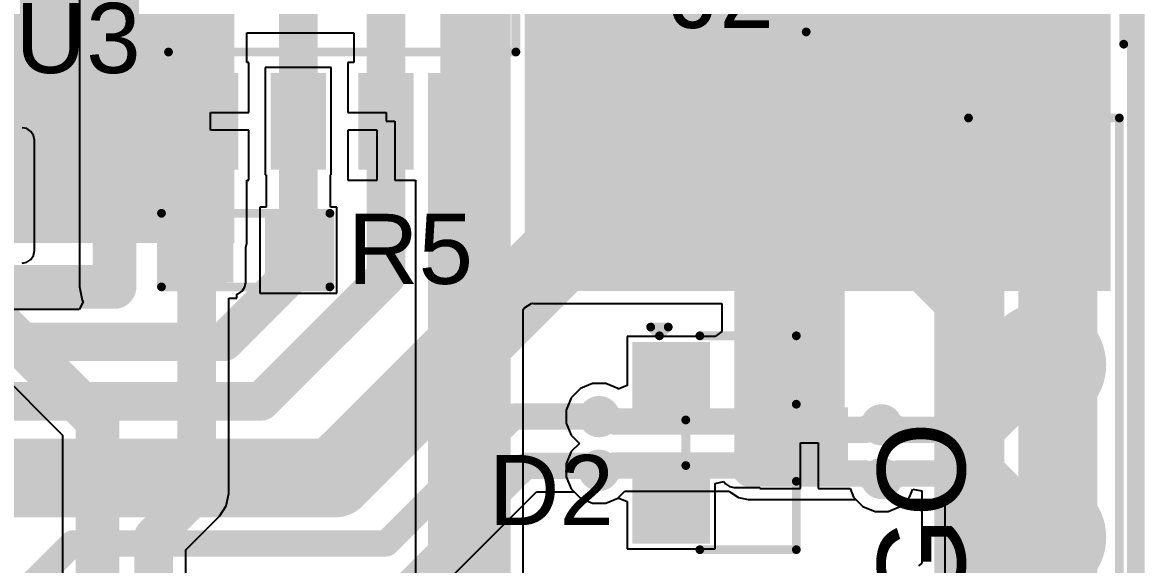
# Model space of a CAD drawing. Header units: millimetres. Extents: x -0.43 to 2.06, y -0.4 to 2.49.
# Drawn here: x 1.373 to 2.013, y 0.681 to 0.99 of the extents above; entities that cross this region are included whole.
import ezdxf

# ---------------------------------------------------------------- set-up
doc = ezdxf.new("R2010")
doc.units = ezdxf.units.MM
doc.header["$MEASUREMENT"] = 0
for name, color, linetype in [('BottomLayer', 5, 'Continuous'), ('Mechanical2', 216, 'Continuous'), ('TopLayer', 1, 'Continuous'), ('TopOverlay', 2, 'Continuous'), ('TopPaste', 8, 'Continuous'), ('TopSolder', 216, 'Continuous'), ('ViaHoleLayer', 16, 'Continuous')]:
    doc.layers.add(name, color=color, linetype=linetype)
doc.styles.add('Arial', font='', dxfattribs={"height": 0.2})
doc.styles.get('Arial').set_extended_font_data('Arial')

# ---------------------------------------------------------------- blocks, each defined once
blk = doc.blocks.new('SOT_23_26')
at = {"layer": 'TopLayer'}
for points in [[(-0.01614, 0.05748), (0.01614, 0.05748), (0.01614, 0.02126), (-0.01614, 0.02126)], [(-0.05354, -0.02126), (-0.02126, -0.02126), (-0.02126, -0.05748), (-0.05354, -0.05748)], [(0.02126, -0.02126), (0.05354, -0.02126), (0.05354, -0.05748), (0.02126, -0.05748)]]:
    blk.add_hatch(color=1, dxfattribs=at).paths.add_polyline_path(points)
at = {"layer": 'TopPaste'}
for points in [[(-0.01614, 0.05748), (0.01614, 0.05748), (0.01614, 0.02126), (-0.01614, 0.02126)], [(-0.05354, -0.02126), (-0.02126, -0.02126), (-0.02126, -0.05748), (-0.05354, -0.05748)], [(0.02126, -0.02126), (0.05354, -0.02126), (0.05354, -0.05748), (0.02126, -0.05748)]]:
    blk.add_hatch(color=8, dxfattribs=at).paths.add_polyline_path(points)
at = {"layer": 'TopSolder'}
for points in [[(-0.02014, 0.06148), (0.02014, 0.06148), (0.02014, 0.01726), (-0.02014, 0.01726)], [(-0.05754, -0.01726), (-0.01726, -0.01726), (-0.01726, -0.06148), (-0.05754, -0.06148)], [(0.01726, -0.01726), (0.05754, -0.01726), (0.05754, -0.06148), (0.01726, -0.06148)]]:
    blk.add_hatch(color=216, dxfattribs=at).paths.add_polyline_path(points)
at = {"layer": 'TopOverlay', "const_width": 0.005}
for points in [[(-0.022, 0.032), (-0.061, 0.032)], [(-0.061, -0.023), (-0.061, 0.032)], [(0.061, 0.032), (0.022, 0.032)], [(0.061, -0.023), (0.061, 0.032)], [(0.013, -0.031), (-0.013, -0.031)], [(-0.066, -0.051), (-0.066, -0.041)], [(-0.061, -0.046), (-0.066, -0.041)], [(-0.066, -0.051), (-0.061, -0.046)]]:
    blk.add_lwpolyline(points, dxfattribs=at)
at = {"layer": 'TopOverlay', "const_width": 0.0025}
for points in [[(-0.06225, 0.032, 1), (-0.05975, 0.032, 1)], [(-0.06225, 0.032, 1), (-0.05975, 0.032, 1)], [(-0.02325, 0.032, 1), (-0.02075, 0.032, 1)], [(0.02075, 0.032, 1), (0.02325, 0.032, 1)], [(0.05975, 0.032, 1), (0.06225, 0.032, 1)], [(0.05975, 0.032, 1), (0.06225, 0.032, 1)], [(-0.06225, -0.023, 1), (-0.05975, -0.023, 1)], [(0.05975, -0.023, 1), (0.06225, -0.023, 1)], [(-0.01425, -0.031, 1), (-0.01175, -0.031, 1)], [(0.01175, -0.031, 1), (0.01425, -0.031, 1)], [(-0.06725, -0.041, 1), (-0.06475, -0.041, 1)], [(-0.06725, -0.041, 1), (-0.06475, -0.041, 1)], [(-0.06225, -0.046, 1), (-0.05975, -0.046, 1)], [(-0.06225, -0.046, 1), (-0.05975, -0.046, 1)], [(-0.06725, -0.051, 1), (-0.06475, -0.051, 1)], [(-0.06725, -0.051, 1), (-0.06475, -0.051, 1)]]:
    blk.add_lwpolyline(points, format="xyb", close=True, dxfattribs=at)
blk = doc.blocks.new('POGO_4_PIN_28')
at = {"layer": 'TopLayer'}
h = blk.add_hatch(color=1, dxfattribs=at)
edge = h.paths.add_edge_path()
edge.add_arc((-0.14764, 0), 0.0315, 0, 360)
h = blk.add_hatch(color=1, dxfattribs=at)
edge = h.paths.add_edge_path()
edge.add_arc((-0.04921, 0), 0.0315, 0, 360)
h = blk.add_hatch(color=1, dxfattribs=at)
edge = h.paths.add_edge_path()
edge.add_arc((0.04921, 0), 0.0315, 0, 360)
h = blk.add_hatch(color=1, dxfattribs=at)
edge = h.paths.add_edge_path()
edge.add_arc((0.14764, 0), 0.0315, 0, 360)
at = {"layer": 'TopPaste'}
h = blk.add_hatch(color=8, dxfattribs=at)
edge = h.paths.add_edge_path()
edge.add_arc((-0.14764, 0), 0.0315, 0, 360)
h = blk.add_hatch(color=8, dxfattribs=at)
edge = h.paths.add_edge_path()
edge.add_arc((-0.04921, 0), 0.0315, 0, 360)
h = blk.add_hatch(color=8, dxfattribs=at)
edge = h.paths.add_edge_path()
edge.add_arc((0.04921, 0), 0.0315, 0, 360)
h = blk.add_hatch(color=8, dxfattribs=at)
edge = h.paths.add_edge_path()
edge.add_arc((0.14764, 0), 0.0315, 0, 360)
at = {"layer": 'TopSolder'}
h = blk.add_hatch(color=216, dxfattribs=at)
edge = h.paths.add_edge_path()
edge.add_arc((-0.14764, 0), 0.0355, 0, 360)
h = blk.add_hatch(color=216, dxfattribs=at)
edge = h.paths.add_edge_path()
edge.add_arc((-0.04921, 0), 0.0355, 0, 360)
h = blk.add_hatch(color=216, dxfattribs=at)
edge = h.paths.add_edge_path()
edge.add_arc((0.04921, 0), 0.0355, 0, 360)
h = blk.add_hatch(color=216, dxfattribs=at)
edge = h.paths.add_edge_path()
edge.add_arc((0.14764, 0), 0.0355, 0, 360)
at = {"layer": 'TopOverlay', "const_width": 0.005}
for points in [[(-0.19, 0.043), (0.19, 0.043)], [(-0.19, 0.043), (-0.19, -0.043)], [(0.19, 0.043), (0.19, -0.043)], [(-0.201, 0), (-0.196, -0.005)], [(-0.201, 0), (-0.201, -0.01)], [(-0.196, -0.005), (-0.201, -0.01)], [(-0.19, -0.043), (0.19, -0.043)]]:
    blk.add_lwpolyline(points, dxfattribs=at)
at = {"layer": 'TopOverlay', "const_width": 0.0025}
for points in [[(-0.19125, 0.043, 1), (-0.18875, 0.043, 1)], [(-0.19125, 0.043, 1), (-0.18875, 0.043, 1)], [(0.18875, 0.043, 1), (0.19125, 0.043, 1)], [(0.18875, 0.043, 1), (0.19125, 0.043, 1)], [(-0.20225, 0, 1), (-0.19975, 0, 1)], [(-0.20225, 0, 1), (-0.19975, 0, 1)], [(-0.19725, -0.005, 1), (-0.19475, -0.005, 1)], [(-0.19725, -0.005, 1), (-0.19475, -0.005, 1)], [(-0.20225, -0.01, 1), (-0.19975, -0.01, 1)], [(-0.20225, -0.01, 1), (-0.19975, -0.01, 1)], [(-0.19125, -0.043, 1), (-0.18875, -0.043, 1)], [(-0.19125, -0.043, 1), (-0.18875, -0.043, 1)], [(0.18875, -0.043, 1), (0.19125, -0.043, 1)], [(0.18875, -0.043, 1), (0.19125, -0.043, 1)]]:
    blk.add_lwpolyline(points, format="xyb", close=True, dxfattribs=at)
blk = doc.blocks.new('1_25_2PWB_29')
at = {"layer": 'TopLayer'}
for points in [[(-0.04035, 0.08563), (-0.00886, 0.08563), (-0.00886, 0.01476), (-0.04035, 0.01476)], [(0.00886, 0.08563), (0.04035, 0.08563), (0.04035, 0.01476), (0.00886, 0.01476)], [(-0.15256, 0.00689), (-0.08169, 0.00689), (-0.08169, -0.10728), (-0.15256, -0.10728)], [(0.15256, -0.10728), (0.08169, -0.10728), (0.08169, 0.00689), (0.15256, 0.00689)]]:
    blk.add_hatch(color=1, dxfattribs=at).paths.add_polyline_path(points)
at = {"layer": 'TopPaste'}
for points in [[(-0.04035, 0.08563), (-0.00886, 0.08563), (-0.00886, 0.01476), (-0.04035, 0.01476)], [(0.00886, 0.08563), (0.04035, 0.08563), (0.04035, 0.01476), (0.00886, 0.01476)], [(-0.15256, 0.00689), (-0.08169, 0.00689), (-0.08169, -0.10728), (-0.15256, -0.10728)], [(0.15256, -0.10728), (0.08169, -0.10728), (0.08169, 0.00689), (0.15256, 0.00689)]]:
    blk.add_hatch(color=8, dxfattribs=at).paths.add_polyline_path(points)
at = {"layer": 'TopSolder'}
for points in [[(-0.04435, 0.08963), (-0.00486, 0.08963), (-0.00486, 0.01076), (-0.04435, 0.01076)], [(0.00486, 0.08963), (0.04435, 0.08963), (0.04435, 0.01076), (0.00486, 0.01076)], [(-0.15656, 0.01089), (-0.07769, 0.01089), (-0.07769, -0.11128), (-0.15656, -0.11128)], [(0.15656, -0.11128), (0.07769, -0.11128), (0.07769, 0.01089), (0.15656, 0.01089)]]:
    blk.add_hatch(color=216, dxfattribs=at).paths.add_polyline_path(points)
at = {"layer": 'TopOverlay'}
for points, const_width in [([(-0.05461, 0.0702), (-0.05461, 0.0602)], 0.01), ([(-0.05461, 0.0702), (-0.04961, 0.0652)], 0.01), ([(-0.04961, 0.0652), (-0.05461, 0.0602)], 0.01), ([(-0.13461, 0.0442), (-0.04761, 0.0442)], 0.005), ([(0.04761, 0.0442), (0.13461, 0.0442)], 0.005), ([(0.001, -0.115), (-0.009, -0.125)], 0.01), ([(0.001, -0.115), (0.011, -0.125)], 0.01), ([(-0.009, -0.125), (0.011, -0.125)], 0.01), ([(-0.14161, -0.1368), (0.13874, -0.137)], 0.005)]:
    blk.add_lwpolyline(points, dxfattribs=dict(at, const_width=const_width))
for points, const_width in [([(-0.05711, 0.0702, 1), (-0.05211, 0.0702, 1)], 0.005), ([(-0.05711, 0.0702, 1), (-0.05211, 0.0702, 1)], 0.005), ([(-0.05711, 0.0602, 1), (-0.05211, 0.0602, 1)], 0.005), ([(-0.05711, 0.0602, 1), (-0.05211, 0.0602, 1)], 0.005), ([(-0.05211, 0.0652, 1), (-0.04711, 0.0652, 1)], 0.005), ([(-0.05211, 0.0652, 1), (-0.04711, 0.0652, 1)], 0.005), ([(-0.13586, 0.0442, 1), (-0.13336, 0.0442, 1)], 0.0025), ([(-0.04886, 0.0442, 1), (-0.04636, 0.0442, 1)], 0.0025), ([(0.04636, 0.0442, 1), (0.04886, 0.0442, 1)], 0.0025), ([(0.13336, 0.0442, 1), (0.13586, 0.0442, 1)], 0.0025), ([(-0.0015, -0.115, 1), (0.0035, -0.115, 1)], 0.005), ([(-0.0015, -0.115, 1), (0.0035, -0.115, 1)], 0.005), ([(-0.0115, -0.125, 1), (-0.0065, -0.125, 1)], 0.005), ([(-0.0115, -0.125, 1), (-0.0065, -0.125, 1)], 0.005), ([(0.0085, -0.125, 1), (0.0135, -0.125, 1)], 0.005), ([(0.0085, -0.125, 1), (0.0135, -0.125, 1)], 0.005), ([(-0.14286, -0.1368, 1), (-0.14036, -0.1368, 1)], 0.0025), ([(0.13749, -0.137, 1), (0.13999, -0.137, 1)], 0.0025)]:
    blk.add_lwpolyline(points, format="xyb", close=True, dxfattribs=dict(at, const_width=const_width))
blk = doc.blocks.new('RES_0603_40')
at = {"layer": 'TopLayer'}
for points in [[(-0.015, 0.0175), (-0.015, -0.0175), (-0.045, -0.0175), (-0.045, 0.0175)], [(0.045, 0.0175), (0.045, -0.0175), (0.015, -0.0175), (0.015, 0.0175)]]:
    blk.add_hatch(color=1, dxfattribs=at).paths.add_polyline_path(points)
at = {"layer": 'TopPaste'}
for points in [[(-0.015, 0.0175), (-0.015, -0.0175), (-0.045, -0.0175), (-0.045, 0.0175)], [(0.045, 0.0175), (0.045, -0.0175), (0.015, -0.0175), (0.015, 0.0175)]]:
    blk.add_hatch(color=8, dxfattribs=at).paths.add_polyline_path(points)
at = {"layer": 'TopSolder'}
for points in [[(-0.011, 0.0215), (-0.011, -0.0215), (-0.049, -0.0215), (-0.049, 0.0215)], [(0.049, 0.0215), (0.049, -0.0215), (0.011, -0.0215), (0.011, 0.0215)]]:
    blk.add_hatch(color=216, dxfattribs=at).paths.add_polyline_path(points)
at = {"layer": 'TopOverlay', "const_width": 0.005}
for points in [[(-0.048, 0.021), (0.048, 0.021)], [(-0.048, -0.021), (-0.048, 0.021)], [(0.048, -0.021), (0.048, 0.021)], [(-0.048, -0.021), (0.048, -0.021)]]:
    blk.add_lwpolyline(points, dxfattribs=at)
at = {"layer": 'TopOverlay', "const_width": 0.0025}
for points in [[(-0.04925, 0.021, 1), (-0.04675, 0.021, 1)], [(-0.04925, 0.021, 1), (-0.04675, 0.021, 1)], [(0.04675, 0.021, 1), (0.04925, 0.021, 1)], [(0.04675, 0.021, 1), (0.04925, 0.021, 1)], [(-0.04925, -0.021, 1), (-0.04675, -0.021, 1)], [(-0.04925, -0.021, 1), (-0.04675, -0.021, 1)], [(0.04675, -0.021, 1), (0.04925, -0.021, 1)], [(0.04675, -0.021, 1), (0.04925, -0.021, 1)]]:
    blk.add_lwpolyline(points, format="xyb", close=True, dxfattribs=at)
blk = doc.blocks.new('ESOP_8_49')
at = {"layer": 'TopLayer'}
for points in [[(-0.13813, 0.08681), (-0.09089, 0.08681), (-0.09089, 0.06319), (-0.13813, 0.06319)], [(0.09089, 0.08681), (0.13813, 0.08681), (0.13813, 0.06319), (0.09089, 0.06319)], [(-0.04724, 0.06496), (0.04724, 0.06496), (0.04724, -0.06496), (-0.04724, -0.06496)], [(-0.13813, 0.03681), (-0.09089, 0.03681), (-0.09089, 0.01319), (-0.13813, 0.01319)], [(0.09089, 0.03681), (0.13813, 0.03681), (0.13813, 0.01319), (0.09089, 0.01319)], [(-0.13813, -0.01319), (-0.09089, -0.01319), (-0.09089, -0.03681), (-0.13813, -0.03681)], [(0.09089, -0.01319), (0.13813, -0.01319), (0.13813, -0.03681), (0.09089, -0.03681)], [(-0.13813, -0.06319), (-0.09089, -0.06319), (-0.09089, -0.08681), (-0.13813, -0.08681)], [(0.09089, -0.06319), (0.13813, -0.06319), (0.13813, -0.08681), (0.09089, -0.08681)]]:
    blk.add_hatch(color=1, dxfattribs=at).paths.add_polyline_path(points)
at = {"layer": 'TopPaste'}
for points in [[(-0.13813, 0.08681), (-0.09089, 0.08681), (-0.09089, 0.06319), (-0.13813, 0.06319)], [(0.09089, 0.08681), (0.13813, 0.08681), (0.13813, 0.06319), (0.09089, 0.06319)], [(-0.04724, 0.06496), (0.04724, 0.06496), (0.04724, -0.06496), (-0.04724, -0.06496)], [(-0.13813, 0.03681), (-0.09089, 0.03681), (-0.09089, 0.01319), (-0.13813, 0.01319)], [(0.09089, 0.03681), (0.13813, 0.03681), (0.13813, 0.01319), (0.09089, 0.01319)], [(-0.13813, -0.01319), (-0.09089, -0.01319), (-0.09089, -0.03681), (-0.13813, -0.03681)], [(0.09089, -0.01319), (0.13813, -0.01319), (0.13813, -0.03681), (0.09089, -0.03681)], [(-0.13813, -0.06319), (-0.09089, -0.06319), (-0.09089, -0.08681), (-0.13813, -0.08681)], [(0.09089, -0.06319), (0.13813, -0.06319), (0.13813, -0.08681), (0.09089, -0.08681)]]:
    blk.add_hatch(color=8, dxfattribs=at).paths.add_polyline_path(points)
at = {"layer": 'TopSolder'}
for points in [[(-0.14213, 0.09081), (-0.08689, 0.09081), (-0.08689, 0.05919), (-0.14213, 0.05919)], [(0.08689, 0.09081), (0.14213, 0.09081), (0.14213, 0.05919), (0.08689, 0.05919)], [(-0.05124, 0.06896), (0.05124, 0.06896), (0.05124, -0.06896), (-0.05124, -0.06896)], [(-0.14213, 0.04081), (-0.08689, 0.04081), (-0.08689, 0.00919), (-0.14213, 0.00919)], [(0.08689, 0.04081), (0.14213, 0.04081), (0.14213, 0.00919), (0.08689, 0.00919)], [(-0.14213, -0.00919), (-0.08689, -0.00919), (-0.08689, -0.04081), (-0.14213, -0.04081)], [(0.08689, -0.00919), (0.14213, -0.00919), (0.14213, -0.04081), (0.08689, -0.04081)], [(-0.14213, -0.05919), (-0.08689, -0.05919), (-0.08689, -0.09081), (-0.14213, -0.09081)], [(0.08689, -0.05919), (0.14213, -0.05919), (0.14213, -0.09081), (0.08689, -0.09081)]]:
    blk.add_hatch(color=216, dxfattribs=at).paths.add_polyline_path(points)
at = {"layer": 'TopOverlay'}
for points, const_width in [([(-0.075, 0.099), (-0.075, -0.099)], 0.005), ([(-0.075, 0.099), (0.073, 0.099)], 0.005), ([(0.073, 0.099), (0.073, -0.099)], 0.005), ([(-0.15265, 0.08069), (-0.15265, 0.07069)], 0.01181), ([(-0.15265, 0.08069), (-0.14765, 0.07569)], 0.01181), ([(-0.14765, 0.07569), (-0.15265, 0.07069)], 0.01181), ([(-0.075, -0.099), (0.073, -0.099)], 0.005)]:
    blk.add_lwpolyline(points, dxfattribs=dict(at, const_width=const_width))
for points, const_width in [([(-0.07625, 0.099, 1), (-0.07375, 0.099, 1)], 0.0025), ([(-0.07625, 0.099, 1), (-0.07375, 0.099, 1)], 0.0025), ([(0.07175, 0.099, 1), (0.07425, 0.099, 1)], 0.0025), ([(0.07175, 0.099, 1), (0.07425, 0.099, 1)], 0.0025), ([(-0.1556, 0.08069, 1), (-0.14969, 0.08069, 1)], 0.00591), ([(-0.1556, 0.08069, 1), (-0.14969, 0.08069, 1)], 0.00591), ([(-0.1506, 0.07569, 1), (-0.14469, 0.07569, 1)], 0.00591), ([(-0.1506, 0.07569, 1), (-0.14469, 0.07569, 1)], 0.00591), ([(-0.1556, 0.07069, 1), (-0.14969, 0.07069, 1)], 0.00591), ([(-0.1556, 0.07069, 1), (-0.14969, 0.07069, 1)], 0.00591), ([(-0.07625, -0.099, 1), (-0.07375, -0.099, 1)], 0.0025), ([(-0.07625, -0.099, 1), (-0.07375, -0.099, 1)], 0.0025), ([(0.07175, -0.099, 1), (0.07425, -0.099, 1)], 0.0025), ([(0.07175, -0.099, 1), (0.07425, -0.099, 1)], 0.0025)]:
    blk.add_lwpolyline(points, format="xyb", close=True, dxfattribs=dict(at, const_width=const_width))

msp = doc.modelspace()

# ---------------------------------------------------------------- hatches: boundary and pattern name
at = {"layer": 'BottomLayer'}
for points in [[(1.8965, 0.8215), (1.933, 0.858), (1.754, 1.037), (1.7175, 1.0005)], [(1.933, 0.86), (1.893, 0.86), (1.893, 0.452), (1.933, 0.452)]]:
    msp.add_hatch(color=5, dxfattribs=at).paths.add_polyline_path(points)
h = msp.add_hatch(color=5, dxfattribs=at)
edge = h.paths.add_edge_path()
edge.add_arc((1.63051, 0.89231), 0.01181, 0, 360)
h = msp.add_hatch(color=5, dxfattribs=at)
edge = h.paths.add_edge_path()
edge.add_arc((1.42569, 0.83931), 0.01181, 0, 360)
h = msp.add_hatch(color=5, dxfattribs=at)
edge = h.paths.add_edge_path()
edge.add_arc((1.702, 0.76531), 0.01181, 0, 360)
h = msp.add_hatch(color=5, dxfattribs=at)
edge = h.paths.add_edge_path()
edge.add_arc((1.863, 0.76062), 0.01181, 0, 360)
h = msp.add_hatch(color=5, dxfattribs=at)
edge = h.paths.add_edge_path()
edge.add_arc((1.702, 0.73469), 0.01181, 0, 360)
h = msp.add_hatch(color=5, dxfattribs=at)
edge = h.paths.add_edge_path()
edge.add_arc((1.863, 0.73), 0.01181, 0, 360)
at = {"layer": 'TopLayer'}
for points in [[(1.45151, 0.842), (1.49351, 0.842), (1.49351, 1.11231), (1.45151, 1.11231)], [(1.66451, 0.837), (1.99351, 0.837), (1.99351, 1.11231), (1.66451, 1.11231)], [(1.07151, 0.86431), (1.494, 0.86431), (1.494, 1.02431), (1.07151, 1.02431)], [(1.60451, 0.641), (1.65151, 0.641), (1.65151, 0.96131), (1.60451, 0.96131)], [(1.779, 0.732), (1.842, 0.732), (1.842, 0.859), (1.779, 0.859)]]:
    msp.add_hatch(color=1, dxfattribs=at).paths.add_polyline_path(points)
h = msp.add_hatch(color=1, dxfattribs=at)
edge = h.paths.add_edge_path()
edge.add_arc((1.63051, 0.89231), 0.01181, 0, 360)
h = msp.add_hatch(color=1, dxfattribs=at)
edge = h.paths.add_edge_path()
edge.add_arc((1.42569, 0.83931), 0.01181, 0, 360)
h = msp.add_hatch(color=1, dxfattribs=at)
edge = h.paths.add_edge_path()
edge.add_arc((1.702, 0.76531), 0.01181, 0, 360)
h = msp.add_hatch(color=1, dxfattribs=at)
edge = h.paths.add_edge_path()
edge.add_arc((1.863, 0.76062), 0.01181, 0, 360)
h = msp.add_hatch(color=1, dxfattribs=at)
edge = h.paths.add_edge_path()
edge.add_arc((1.702, 0.73469), 0.01181, 0, 360)
h = msp.add_hatch(color=1, dxfattribs=at)
edge = h.paths.add_edge_path()
edge.add_arc((1.863, 0.73), 0.01181, 0, 360)
at = {"layer": 'ViaHoleLayer'}
h = msp.add_hatch(color=16, dxfattribs=at)
edge = h.paths.add_edge_path()
edge.add_arc((1.63051, 0.89231), 0.00591, 0, 360)
h = msp.add_hatch(color=16, dxfattribs=at)
edge = h.paths.add_edge_path()
edge.add_arc((1.42569, 0.83931), 0.00591, 0, 360)
h = msp.add_hatch(color=16, dxfattribs=at)
edge = h.paths.add_edge_path()
edge.add_arc((1.702, 0.76531), 0.00591, 0, 360)
h = msp.add_hatch(color=16, dxfattribs=at)
edge = h.paths.add_edge_path()
edge.add_arc((1.863, 0.76062), 0.00591, 0, 360)
h = msp.add_hatch(color=16, dxfattribs=at)
edge = h.paths.add_edge_path()
edge.add_arc((1.702, 0.73469), 0.00591, 0, 360)
h = msp.add_hatch(color=16, dxfattribs=at)
edge = h.paths.add_edge_path()
edge.add_arc((1.863, 0.73), 0.00591, 0, 360)

# ---------------------------------------------------------------- linework, layer by layer
at = {"layer": 'BottomLayer'}
for p, q in [((1.40581, 1.23769), (1.40581, 0.83931)), ((1.37573, 0.92959), (1.373, 0.93014)), ((1.37805, 0.92805), (1.37573, 0.92959)), ((1.37959, 0.92573), (1.37805, 0.92805)), ((1.38014, 0.923), (1.37959, 0.92573)), ((1.38014, 0.86), (1.38014, 0.923)), ((1.37805, 0.85495), (1.37959, 0.85727)), ((1.37959, 0.85727), (1.38014, 0.86)), ((1.373, 0.85286), (1.37573, 0.85341)), ((1.37573, 0.85341), (1.37805, 0.85495)), ((1.40581, 0.83931), (1.40732, 0.8317)), ((1.40732, 0.8317), (1.40795, 0.83076)), ((1.4056, 0.82635), (1.14236, 0.82635)), ((1.40795, 0.83076), (1.4056, 0.82635)), ((1.87895, 0.71934), (1.88086, 0.72397)), ((1.88086, 0.72397), (1.88586, 0.72297)), ((1.88586, 0.72297), (1.88586, 0.68167)), ((1.60866, 0.66476), (1.66631, 0.7224)), ((1.66631, 0.7224), (1.68768, 0.7224)), ((1.68768, 0.7224), (1.69134, 0.71874)), ((1.69134, 0.71874), (1.69826, 0.71588)), ((1.70574, 0.71588), (1.71266, 0.71874)), ((1.71266, 0.71874), (1.71663, 0.72272)), ((1.71663, 0.72272), (1.77618, 0.72272)), ((1.77618, 0.72272), (1.77654, 0.72236)), ((1.77654, 0.72236), (1.78133, 0.71915)), ((1.78133, 0.71915), (1.78699, 0.71803)), ((1.78699, 0.71803), (1.84837, 0.71803)), ((1.84837, 0.71803), (1.85234, 0.71405)), ((1.87366, 0.71405), (1.87895, 0.71934)), ((1.69826, 0.71588), (1.70574, 0.71588)), ((1.85234, 0.71405), (1.85926, 0.71119)), ((1.85926, 0.71119), (1.86674, 0.71119)), ((1.86674, 0.71119), (1.87366, 0.71405)), ((1.88586, 0.68167), (1.884, 0.68014))]:
    msp.add_line(p, q, dxfattribs=at)
for points, const_width in [([(1.682, 0.861), (1.682, 1.514)], 0.045), ([(1.63151, 0.89331), (1.63151, 1.48151)], 0.04), ([(1.42569, 0.83931), (1.42569, 1.23769)], 0.025), ([(1.53051, 0.85031), (1.53051, 1.19631)], 0.022), ([(1.58051, 0.84531), (1.58051, 1.19631)], 0.022), ([(1.96349, 0.3878), (1.96349, 1.02406)], 0.045), ([(1.55131, 0.73031), (1.682, 0.861)], 0.045), ([(1.4882, 0.808), (1.53051, 0.85031)], 0.022), ([(1.5092, 0.774), (1.58051, 0.84531)], 0.022), ([(1.13751, 0.808), (1.4882, 0.808)], 0.022), ([(1.10077, 0.774), (1.5092, 0.774)], 0.022), ([(1.58064, 0.693), (1.65296, 0.76531)], 0.015), ([(1.65296, 0.76531), (1.702, 0.76531)], 0.015), ([(1.702, 0.76531), (1.70365, 0.76366)], 0.015), ([(1.70365, 0.76366), (1.70975, 0.76366)], 0.015), ([(1.70975, 0.76366), (1.71091, 0.7625)], 0.015), ([(1.71091, 0.7625), (1.79266, 0.7625)], 0.015), ([(1.79266, 0.7625), (1.79734, 0.75781)], 0.015), ([(1.86135, 0.75897), (1.863, 0.76062)], 0.015), ([(1.79734, 0.75781), (1.85409, 0.75781)], 0.015), ([(1.85409, 0.75781), (1.85525, 0.75897)], 0.015), ([(1.85525, 0.75897), (1.86135, 0.75897)], 0.015), ([(1.24406, 0.73031), (1.55131, 0.73031)], 0.045), ([(1.591, 0.668), (1.66019, 0.73719)], 0.015), ([(1.66019, 0.73719), (1.69717, 0.73719)], 0.015), ([(1.69717, 0.73719), (1.69967, 0.73469)], 0.015), ([(1.69967, 0.73469), (1.702, 0.73469)], 0.015), ([(1.702, 0.73469), (1.70365, 0.73634)], 0.015), ([(1.70365, 0.73634), (1.70975, 0.73634)], 0.015), ([(1.70975, 0.73634), (1.71091, 0.7375)], 0.015), ([(1.71091, 0.7375), (1.7823, 0.7375)], 0.015), ([(1.7823, 0.7375), (1.78699, 0.73281)], 0.015), ([(1.78699, 0.73281), (1.85409, 0.73281)], 0.015), ([(1.85409, 0.73281), (1.85525, 0.73165)], 0.015), ([(1.85525, 0.73165), (1.86135, 0.73165)], 0.015), ([(1.86135, 0.73165), (1.863, 0.73)], 0.015), ([(1.32881, 0.61981), (1.402, 0.693)], 0.015), ([(1.402, 0.693), (1.58064, 0.693)], 0.015)]:
    msp.add_lwpolyline(points, dxfattribs=dict(at, const_width=const_width))
for points, const_width in [([(1.62151, 0.89331, 1), (1.64151, 0.89331, 1)], 0.02), ([(1.67075, 0.861, 1), (1.69325, 0.861, 1)], 0.0225), ([(1.67075, 0.861, 1), (1.69325, 0.861, 1)], 0.0225), ([(1.52501, 0.85031, 1), (1.53601, 0.85031, 1)], 0.011), ([(1.52501, 0.85031, 1), (1.53601, 0.85031, 1)], 0.011), ([(1.41944, 0.83931, 1), (1.43194, 0.83931, 1)], 0.0125), ([(1.57501, 0.84531, 1), (1.58601, 0.84531, 1)], 0.011), ([(1.57501, 0.84531, 1), (1.58601, 0.84531, 1)], 0.011), ([(1.4827, 0.808, 1), (1.4937, 0.808, 1)], 0.011), ([(1.4827, 0.808, 1), (1.4937, 0.808, 1)], 0.011), ([(1.5037, 0.774, 1), (1.5147, 0.774, 1)], 0.011), ([(1.5037, 0.774, 1), (1.5147, 0.774, 1)], 0.011), ([(1.64921, 0.76531, 1), (1.65671, 0.76531, 1)], 0.0075), ([(1.64921, 0.76531, 1), (1.65671, 0.76531, 1)], 0.0075), ([(1.69825, 0.76531, 1), (1.70575, 0.76531, 1)], 0.0075), ([(1.69825, 0.76531, 1), (1.70575, 0.76531, 1)], 0.0075), ([(1.6999, 0.76366, 1), (1.7074, 0.76366, 1)], 0.0075), ([(1.6999, 0.76366, 1), (1.7074, 0.76366, 1)], 0.0075), ([(1.706, 0.76366, 1), (1.7135, 0.76366, 1)], 0.0075), ([(1.706, 0.76366, 1), (1.7135, 0.76366, 1)], 0.0075), ([(1.70716, 0.7625, 1), (1.71466, 0.7625, 1)], 0.0075), ([(1.70716, 0.7625, 1), (1.71466, 0.7625, 1)], 0.0075), ([(1.78891, 0.7625, 1), (1.79641, 0.7625, 1)], 0.0075), ([(1.78891, 0.7625, 1), (1.79641, 0.7625, 1)], 0.0075), ([(1.85925, 0.76062, 1), (1.86675, 0.76062, 1)], 0.0075), ([(1.79359, 0.75781, 1), (1.80109, 0.75781, 1)], 0.0075), ([(1.79359, 0.75781, 1), (1.80109, 0.75781, 1)], 0.0075), ([(1.85034, 0.75781, 1), (1.85784, 0.75781, 1)], 0.0075), ([(1.85034, 0.75781, 1), (1.85784, 0.75781, 1)], 0.0075), ([(1.8515, 0.75897, 1), (1.859, 0.75897, 1)], 0.0075), ([(1.8515, 0.75897, 1), (1.859, 0.75897, 1)], 0.0075), ([(1.8576, 0.75897, 1), (1.8651, 0.75897, 1)], 0.0075), ([(1.8576, 0.75897, 1), (1.8651, 0.75897, 1)], 0.0075), ([(1.54006, 0.73031, 1), (1.56256, 0.73031, 1)], 0.0225), ([(1.54006, 0.73031, 1), (1.56256, 0.73031, 1)], 0.0225), ([(1.65644, 0.73719, 1), (1.66394, 0.73719, 1)], 0.0075), ([(1.65644, 0.73719, 1), (1.66394, 0.73719, 1)], 0.0075), ([(1.69342, 0.73719, 1), (1.70092, 0.73719, 1)], 0.0075), ([(1.69342, 0.73719, 1), (1.70092, 0.73719, 1)], 0.0075), ([(1.69592, 0.73469, 1), (1.70342, 0.73469, 1)], 0.0075), ([(1.69592, 0.73469, 1), (1.70342, 0.73469, 1)], 0.0075), ([(1.69825, 0.73469, 1), (1.70575, 0.73469, 1)], 0.0075), ([(1.69825, 0.73469, 1), (1.70575, 0.73469, 1)], 0.0075), ([(1.6999, 0.73634, 1), (1.7074, 0.73634, 1)], 0.0075), ([(1.6999, 0.73634, 1), (1.7074, 0.73634, 1)], 0.0075), ([(1.706, 0.73634, 1), (1.7135, 0.73634, 1)], 0.0075), ([(1.706, 0.73634, 1), (1.7135, 0.73634, 1)], 0.0075), ([(1.70716, 0.7375, 1), (1.71466, 0.7375, 1)], 0.0075), ([(1.70716, 0.7375, 1), (1.71466, 0.7375, 1)], 0.0075), ([(1.77855, 0.7375, 1), (1.78605, 0.7375, 1)], 0.0075), ([(1.77855, 0.7375, 1), (1.78605, 0.7375, 1)], 0.0075), ([(1.78324, 0.73281, 1), (1.79074, 0.73281, 1)], 0.0075), ([(1.78324, 0.73281, 1), (1.79074, 0.73281, 1)], 0.0075), ([(1.85034, 0.73281, 1), (1.85784, 0.73281, 1)], 0.0075), ([(1.85034, 0.73281, 1), (1.85784, 0.73281, 1)], 0.0075), ([(1.8515, 0.73165, 1), (1.859, 0.73165, 1)], 0.0075), ([(1.8515, 0.73165, 1), (1.859, 0.73165, 1)], 0.0075), ([(1.8576, 0.73165, 1), (1.8651, 0.73165, 1)], 0.0075), ([(1.8576, 0.73165, 1), (1.8651, 0.73165, 1)], 0.0075), ([(1.85925, 0.73, 1), (1.86675, 0.73, 1)], 0.0075), ([(1.39825, 0.693, 1), (1.40575, 0.693, 1)], 0.0075), ([(1.39825, 0.693, 1), (1.40575, 0.693, 1)], 0.0075), ([(1.57689, 0.693, 1), (1.58439, 0.693, 1)], 0.0075), ([(1.57689, 0.693, 1), (1.58439, 0.693, 1)], 0.0075)]:
    msp.add_lwpolyline(points, format="xyb", close=True, dxfattribs=dict(at, const_width=const_width))
at = {"layer": 'Mechanical2', "const_width": 0.01}
msp.add_lwpolyline([(2.00787, -0.19685), (2.00787, 2.48032)], dxfattribs=at)
at = {"layer": 'TopLayer'}
for p, q in [((1.50114, 0.96742), (1.50114, 0.98417)), ((1.50114, 0.98417), (1.56216, 0.98417)), ((1.56216, 0.98417), (1.56216, 0.96742)), ((1.50232, 0.96742), (1.50114, 0.96742)), ((1.50232, 0.9388), (1.50232, 0.96742)), ((1.56216, 0.96742), (1.5587, 0.96742)), ((1.5587, 0.96742), (1.5587, 0.9388)), ((1.54932, 0.96442), (1.5117, 0.96442)), ((1.5117, 0.96442), (1.5117, 0.90318)), ((1.54932, 0.90318), (1.54932, 0.96442)), ((1.48051, 0.9288), (1.48051, 0.9388)), ((1.48051, 0.9388), (1.50232, 0.9388)), ((1.5587, 0.9388), (1.58051, 0.9388)), ((1.58051, 0.9388), (1.58051, 0.9338)), ((1.50232, 0.9288), (1.48051, 0.9288)), ((1.50232, 0.90018), (1.50232, 0.9288)), ((1.57551, 0.9288), (1.5587, 0.9288)), ((1.5587, 0.9288), (1.5587, 0.90018)), ((1.57551, 0.90018), (1.57551, 0.9288)), ((1.58051, 0.9338), (1.58551, 0.9338)), ((1.58551, 0.9338), (1.58551, 0.90018)), ((1.5117, 0.90318), (1.51216, 0.90318)), ((1.51216, 0.90318), (1.51216, 0.88481)), ((1.54886, 0.88481), (1.54886, 0.90318)), ((1.54886, 0.90318), (1.54932, 0.90318)), ((1.50114, 0.86431), (1.50114, 0.90018)), ((1.50114, 0.90018), (1.50232, 0.90018)), ((1.5587, 0.90018), (1.57551, 0.90018)), ((1.58551, 0.90018), (1.59737, 0.90018)), ((1.59737, 0.90018), (1.59737, 0.66314)), ((1.51216, 0.88481), (1.50851, 0.88481)), ((1.50851, 0.88481), (1.50851, 0.83581)), ((1.55251, 0.88481), (1.54886, 0.88481)), ((1.55251, 0.83581), (1.55251, 0.88481)), ((1.50065, 0.86185), (1.50114, 0.86431)), ((1.50065, 0.842), (1.50065, 0.86185)), ((1.49856, 0.83695), (1.50011, 0.83927)), ((1.50011, 0.83927), (1.50065, 0.842)), ((1.49086, 0.72151), (1.49086, 0.83281)), ((1.49086, 0.83281), (1.49551, 0.83281)), ((1.49551, 0.83526), (1.49624, 0.83541)), ((1.49551, 0.83281), (1.49551, 0.83526)), ((1.49624, 0.83541), (1.49856, 0.83695)), ((1.50851, 0.83581), (1.55251, 0.83581)), ((1.65865, 0.82649), (1.65937, 0.82739)), ((1.65865, 0.66314), (1.65865, 0.82649)), ((1.65937, 0.82739), (1.66365, 0.83003)), ((1.66365, 0.83003), (1.66451, 0.82986)), ((1.66451, 0.82986), (1.77186, 0.82986)), ((1.77186, 0.82986), (1.77186, 0.81396)), ((1.33146, 0.81943), (1.39612, 0.75476)), ((1.77186, 0.81396), (1.76811, 0.81095)), ((1.76686, 0.81094), (1.71789, 0.81094)), ((1.71789, 0.81094), (1.71789, 0.7831)), ((1.76811, 0.81095), (1.76686, 0.81094)), ((1.69134, 0.78126), (1.68605, 0.77597)), ((1.69826, 0.78412), (1.69134, 0.78126)), ((1.70574, 0.78412), (1.69826, 0.78412)), ((1.71266, 0.78126), (1.70574, 0.78412)), ((1.71289, 0.78102), (1.71266, 0.78126)), ((1.71789, 0.7831), (1.71289, 0.78102)), ((1.68605, 0.77597), (1.68319, 0.76905)), ((1.68319, 0.76905), (1.68319, 0.76157)), ((1.68319, 0.76157), (1.68605, 0.75466)), ((1.39612, 0.75476), (1.39612, 0.62429)), ((1.68605, 0.75466), (1.69071, 0.75)), ((1.69071, 0.75), (1.68605, 0.74534)), ((1.81674, 0.72426), (1.81674, 0.7504)), ((1.81674, 0.7504), (1.82674, 0.7504)), ((1.82674, 0.7504), (1.82674, 0.72426)), ((1.68605, 0.74534), (1.68319, 0.73843)), ((1.68319, 0.73843), (1.68319, 0.73095)), ((1.68319, 0.73095), (1.68605, 0.72403)), ((1.68605, 0.72403), (1.69134, 0.71874)), ((1.76811, 0.72719), (1.77311, 0.72822)), ((1.76811, 0.68986), (1.76811, 0.72719)), ((1.77311, 0.72822), (1.77395, 0.72695)), ((1.77395, 0.72695), (1.77627, 0.72541)), ((1.77627, 0.72541), (1.779, 0.72486)), ((1.779, 0.72486), (1.79363, 0.72486)), ((1.79363, 0.72486), (1.79363, 0.72426)), ((1.79363, 0.72426), (1.81674, 0.72426)), ((1.82674, 0.72426), (1.84502, 0.72426)), ((1.84502, 0.72426), (1.84705, 0.71934)), ((1.48947, 0.71449), (1.49086, 0.72151)), ((1.69134, 0.71874), (1.69826, 0.71588)), ((1.70574, 0.71588), (1.71266, 0.71874)), ((1.71266, 0.71874), (1.71289, 0.71898)), ((1.71289, 0.71898), (1.71789, 0.7169)), ((1.71789, 0.7169), (1.71789, 0.68986)), ((1.84705, 0.71934), (1.85234, 0.71405)), ((1.87366, 0.71405), (1.87763, 0.71803)), ((1.87763, 0.71803), (1.899, 0.71803)), ((1.899, 0.71803), (1.899, 0.65344)), ((1.48549, 0.70853), (1.48947, 0.71449)), ((1.69826, 0.71588), (1.70574, 0.71588)), ((1.85234, 0.71405), (1.85926, 0.71119)), ((1.85926, 0.71119), (1.86674, 0.71119)), ((1.86674, 0.71119), (1.87366, 0.71405)), ((1.46635, 0.6894), (1.48549, 0.70853)), ((1.46635, 0.66687), (1.46635, 0.6894)), ((1.71789, 0.68986), (1.76811, 0.68986))]:
    msp.add_line(p, q, dxfattribs=at)
for points, const_width in [([(1.58051, 0.9338), (1.58051, 1.02331)], 0.022), ([(1.47251, 0.94129), (1.47251, 0.97715)], 0.022), ([(1.48051, 0.9338), (1.48051, 0.97715)], 0.022), ([(1.47251, 0.72151), (1.47251, 0.94129)], 0.022), ([(1.47251, 0.94129), (1.48, 0.9338)], 0.022), ([(1.53051, 0.86031), (1.53051, 0.9338)], 0.022), ([(1.63051, 0.89231), (1.63051, 0.9338)], 0.022), ([(1.82174, 0.84922), (1.83926, 0.86674)], 0.022), ([(1.83926, 0.86674), (1.854, 0.852)], 0.022), ([(1.82174, 0.7504), (1.82174, 0.84922)], 0.025), ([(1.09201, 0.83931), (1.42569, 0.83931)], 0.025), ([(1.42569, 0.83931), (1.42569, 0.83931)], 0.025), ([(1.342, 0.837), (1.416, 0.763)], 0.025), ([(1.95551, 0.78539), (1.95551, 0.79488)], 0.015), ([(1.74002, 0.77876), (1.74866, 0.7874)], 0.015), ([(1.74866, 0.7874), (1.75063, 0.7874)], 0.015), ([(1.92829, 0.75817), (1.95551, 0.78539)], 0.015), ([(1.74002, 0.77129), (1.74002, 0.77876)], 0.015), ([(1.416, 0.557), (1.416, 0.763)], 0.025), ([(1.73123, 0.7625), (1.74002, 0.77129)], 0.015), ([(1.702, 0.76531), (1.70365, 0.76366)], 0.015), ([(1.70365, 0.76366), (1.70975, 0.76366)], 0.015), ([(1.70975, 0.76366), (1.71091, 0.7625)], 0.015), ([(1.71091, 0.7625), (1.73123, 0.7625)], 0.015), ([(1.863, 0.76062), (1.86465, 0.75897)], 0.015), ([(1.86465, 0.75897), (1.87075, 0.75897)], 0.015), ([(1.87075, 0.75897), (1.87191, 0.75781)], 0.015), ([(1.87191, 0.75781), (1.90515, 0.75781)], 0.015), ([(1.90515, 0.75781), (1.90551, 0.75817)], 0.015), ([(1.90551, 0.75817), (1.92829, 0.75817)], 0.015), ([(1.702, 0.73469), (1.70365, 0.73634)], 0.015), ([(1.70365, 0.73634), (1.70975, 0.73634)], 0.015), ([(1.70975, 0.73634), (1.71091, 0.7375)], 0.015), ([(1.71091, 0.7375), (1.73123, 0.7375)], 0.015), ([(1.73123, 0.7375), (1.74002, 0.72871)], 0.015), ([(1.74002, 0.72124), (1.74002, 0.72871)], 0.015), ([(1.863, 0.73), (1.86465, 0.73165)], 0.015), ([(1.86465, 0.73165), (1.87075, 0.73165)], 0.015), ([(1.87075, 0.73165), (1.87191, 0.73281)], 0.015), ([(1.87191, 0.73281), (1.9155, 0.73281)], 0.015), ([(1.9155, 0.73281), (1.91586, 0.73317)], 0.015), ([(1.91586, 0.73317), (1.92829, 0.73317)], 0.015), ([(1.92829, 0.73317), (1.95551, 0.70595)], 0.015), ([(1.448, 0.697), (1.47251, 0.72151)], 0.022), ([(1.74002, 0.72124), (1.74866, 0.7126)], 0.015), ([(1.74866, 0.7126), (1.75063, 0.7126)], 0.015), ([(1.95551, 0.69646), (1.95551, 0.70595)], 0.015), ([(1.448, 0.524), (1.448, 0.697)], 0.022)]:
    msp.add_lwpolyline(points, dxfattribs=dict(at, const_width=const_width))
for points, const_width in [([(1.46701, 0.97715, 1), (1.47801, 0.97715, 1)], 0.011), ([(1.47501, 0.97715, 1), (1.48601, 0.97715, 1)], 0.011), ([(1.46701, 0.94129, 1), (1.47801, 0.94129, 1)], 0.011), ([(1.46701, 0.94129, 1), (1.47801, 0.94129, 1)], 0.011), ([(1.46701, 0.94129, 1), (1.47801, 0.94129, 1)], 0.011), ([(1.4745, 0.9338, 1), (1.4855, 0.9338, 1)], 0.011), ([(1.47501, 0.9338, 1), (1.48601, 0.9338, 1)], 0.011), ([(1.52501, 0.9338, 1), (1.53601, 0.9338, 1)], 0.011), ([(1.57501, 0.9338, 1), (1.58601, 0.9338, 1)], 0.011), ([(1.62501, 0.9338, 1), (1.63601, 0.9338, 1)], 0.011), ([(1.62501, 0.89231, 1), (1.63601, 0.89231, 1)], 0.011), ([(1.83376, 0.86674, 1), (1.84476, 0.86674, 1)], 0.011), ([(1.83376, 0.86674, 1), (1.84476, 0.86674, 1)], 0.011), ([(1.52501, 0.86031, 1), (1.53601, 0.86031, 1)], 0.011), ([(1.81549, 0.84922, 1), (1.82799, 0.84922, 1)], 0.0125), ([(1.81624, 0.84922, 1), (1.82724, 0.84922, 1)], 0.011), ([(1.8485, 0.852, 1), (1.8595, 0.852, 1)], 0.011), ([(1.41944, 0.83931, 1), (1.43194, 0.83931, 1)], 0.0125), ([(1.41944, 0.83931, 1), (1.43194, 0.83931, 1)], 0.0125), ([(1.41944, 0.83931, 1), (1.43194, 0.83931, 1)], 0.0125), ([(1.95176, 0.79488, 1), (1.95926, 0.79488, 1)], 0.0075), ([(1.74491, 0.7874, 1), (1.75241, 0.7874, 1)], 0.0075), ([(1.74491, 0.7874, 1), (1.75241, 0.7874, 1)], 0.0075), ([(1.74688, 0.7874, 1), (1.75438, 0.7874, 1)], 0.0075), ([(1.95176, 0.78539, 1), (1.95926, 0.78539, 1)], 0.0075), ([(1.95176, 0.78539, 1), (1.95926, 0.78539, 1)], 0.0075), ([(1.73627, 0.77876, 1), (1.74377, 0.77876, 1)], 0.0075), ([(1.73627, 0.77876, 1), (1.74377, 0.77876, 1)], 0.0075), ([(1.40975, 0.763, 1), (1.42225, 0.763, 1)], 0.0125), ([(1.40975, 0.763, 1), (1.42225, 0.763, 1)], 0.0125), ([(1.73627, 0.77129, 1), (1.74377, 0.77129, 1)], 0.0075), ([(1.73627, 0.77129, 1), (1.74377, 0.77129, 1)], 0.0075), ([(1.69825, 0.76531, 1), (1.70575, 0.76531, 1)], 0.0075), ([(1.6999, 0.76366, 1), (1.7074, 0.76366, 1)], 0.0075), ([(1.6999, 0.76366, 1), (1.7074, 0.76366, 1)], 0.0075), ([(1.706, 0.76366, 1), (1.7135, 0.76366, 1)], 0.0075), ([(1.706, 0.76366, 1), (1.7135, 0.76366, 1)], 0.0075), ([(1.70716, 0.7625, 1), (1.71466, 0.7625, 1)], 0.0075), ([(1.70716, 0.7625, 1), (1.71466, 0.7625, 1)], 0.0075), ([(1.72748, 0.7625, 1), (1.73498, 0.7625, 1)], 0.0075), ([(1.72748, 0.7625, 1), (1.73498, 0.7625, 1)], 0.0075), ([(1.85925, 0.76062, 1), (1.86675, 0.76062, 1)], 0.0075), ([(1.81549, 0.7504, 1), (1.82799, 0.7504, 1)], 0.0125), ([(1.8609, 0.75897, 1), (1.8684, 0.75897, 1)], 0.0075), ([(1.8609, 0.75897, 1), (1.8684, 0.75897, 1)], 0.0075), ([(1.867, 0.75897, 1), (1.8745, 0.75897, 1)], 0.0075), ([(1.867, 0.75897, 1), (1.8745, 0.75897, 1)], 0.0075), ([(1.86816, 0.75781, 1), (1.87566, 0.75781, 1)], 0.0075), ([(1.86816, 0.75781, 1), (1.87566, 0.75781, 1)], 0.0075), ([(1.9014, 0.75781, 1), (1.9089, 0.75781, 1)], 0.0075), ([(1.9014, 0.75781, 1), (1.9089, 0.75781, 1)], 0.0075), ([(1.90176, 0.75817, 1), (1.90926, 0.75817, 1)], 0.0075), ([(1.90176, 0.75817, 1), (1.90926, 0.75817, 1)], 0.0075), ([(1.92454, 0.75817, 1), (1.93204, 0.75817, 1)], 0.0075), ([(1.92454, 0.75817, 1), (1.93204, 0.75817, 1)], 0.0075), ([(1.69825, 0.73469, 1), (1.70575, 0.73469, 1)], 0.0075), ([(1.6999, 0.73634, 1), (1.7074, 0.73634, 1)], 0.0075), ([(1.6999, 0.73634, 1), (1.7074, 0.73634, 1)], 0.0075), ([(1.706, 0.73634, 1), (1.7135, 0.73634, 1)], 0.0075), ([(1.706, 0.73634, 1), (1.7135, 0.73634, 1)], 0.0075), ([(1.70716, 0.7375, 1), (1.71466, 0.7375, 1)], 0.0075), ([(1.70716, 0.7375, 1), (1.71466, 0.7375, 1)], 0.0075), ([(1.72748, 0.7375, 1), (1.73498, 0.7375, 1)], 0.0075), ([(1.72748, 0.7375, 1), (1.73498, 0.7375, 1)], 0.0075), ([(1.73627, 0.72871, 1), (1.74377, 0.72871, 1)], 0.0075), ([(1.73627, 0.72871, 1), (1.74377, 0.72871, 1)], 0.0075), ([(1.85925, 0.73, 1), (1.86675, 0.73, 1)], 0.0075), ([(1.8609, 0.73165, 1), (1.8684, 0.73165, 1)], 0.0075), ([(1.8609, 0.73165, 1), (1.8684, 0.73165, 1)], 0.0075), ([(1.867, 0.73165, 1), (1.8745, 0.73165, 1)], 0.0075), ([(1.867, 0.73165, 1), (1.8745, 0.73165, 1)], 0.0075), ([(1.86816, 0.73281, 1), (1.87566, 0.73281, 1)], 0.0075), ([(1.86816, 0.73281, 1), (1.87566, 0.73281, 1)], 0.0075), ([(1.91175, 0.73281, 1), (1.91925, 0.73281, 1)], 0.0075), ([(1.91175, 0.73281, 1), (1.91925, 0.73281, 1)], 0.0075), ([(1.91211, 0.73317, 1), (1.91961, 0.73317, 1)], 0.0075), ([(1.91211, 0.73317, 1), (1.91961, 0.73317, 1)], 0.0075), ([(1.92454, 0.73317, 1), (1.93204, 0.73317, 1)], 0.0075), ([(1.92454, 0.73317, 1), (1.93204, 0.73317, 1)], 0.0075), ([(1.46701, 0.72151, 1), (1.47801, 0.72151, 1)], 0.011), ([(1.46701, 0.72151, 1), (1.47801, 0.72151, 1)], 0.011), ([(1.73627, 0.72124, 1), (1.74377, 0.72124, 1)], 0.0075), ([(1.73627, 0.72124, 1), (1.74377, 0.72124, 1)], 0.0075), ([(1.74491, 0.7126, 1), (1.75241, 0.7126, 1)], 0.0075), ([(1.74491, 0.7126, 1), (1.75241, 0.7126, 1)], 0.0075), ([(1.74688, 0.7126, 1), (1.75438, 0.7126, 1)], 0.0075), ([(1.95176, 0.70595, 1), (1.95926, 0.70595, 1)], 0.0075), ([(1.95176, 0.70595, 1), (1.95926, 0.70595, 1)], 0.0075), ([(1.4425, 0.697, 1), (1.4535, 0.697, 1)], 0.011), ([(1.4425, 0.697, 1), (1.4535, 0.697, 1)], 0.011), ([(1.95176, 0.69646, 1), (1.95926, 0.69646, 1)], 0.0075)]:
    msp.add_lwpolyline(points, format="xyb", close=True, dxfattribs=dict(at, const_width=const_width))

# ---------------------------------------------------------------- block references
for name, p, rotation in [('1_25_2PWB_29', (1.8642, 1.11939), 90), ('ESOP_8_49', (1.55551, 1.04831), 90), ('POGO_4_PIN_28', (1.95551, 0.74567), 90), ('SOT_23_26', (1.78237, 0.7504), 270)]:
    msp.add_blockref(name, p, dxfattribs=dict(rotation=rotation))
msp.add_blockref('RES_0603_40', (1.50051, 0.86031))

# ---------------------------------------------------------------- texts
at = {"layer": 'TopOverlay', "style": 'Arial'}
for s, p in [('J2', (1.74268, 0.98701)), ('U3', (1.36919, 0.96131)), ('R5', (1.55868, 0.84101)), ('D2', (1.63905, 0.70341))]:
    msp.add_text(s, height=0.04, dxfattribs=at).set_placement(p)
msp.add_text('POGO', height=0.05, rotation=90, dxfattribs=at).set_placement((1.91065, 0.55281))

doc.saveas('drawing.dxf')
